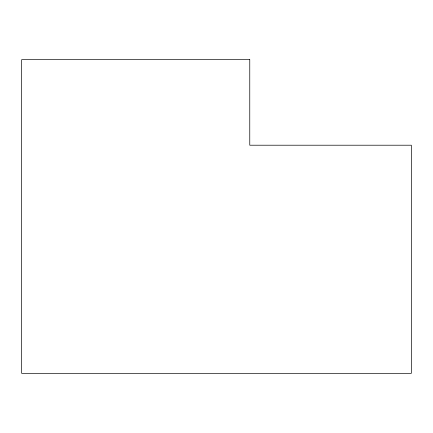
<?xml version="1.0" encoding="UTF-8"?>
<svg xmlns="http://www.w3.org/2000/svg" width="433" height="433" viewBox="0 0 433 433"><rect width="100%" height="100%" fill="white"/><g stroke="black" fill="none" stroke-linecap="round" stroke-linejoin="round"><path stroke-width="0.65" d="M249.765 59.667L21.65 59.667L21.65 373.333L411.35 373.333L411.35 145.212L249.765 145.212L249.765 59.667"/></g></svg>
